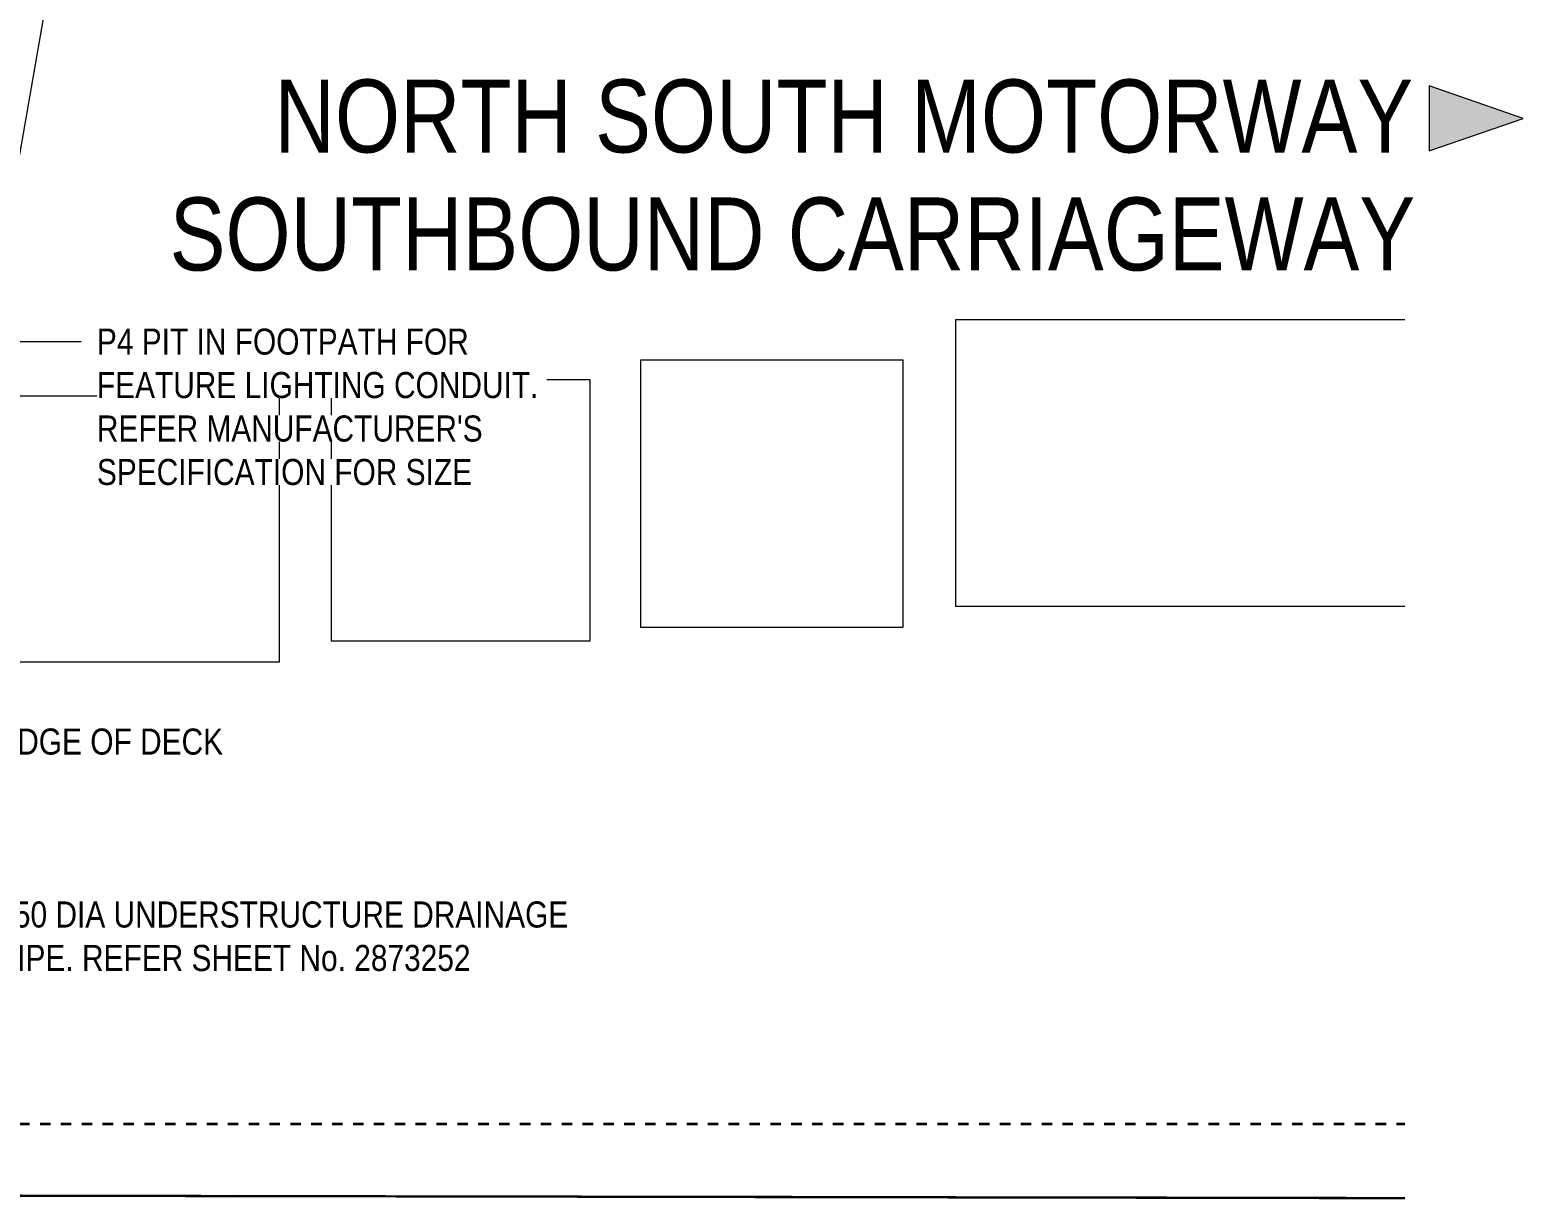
# Model space of a CAD drawing. Header units: metres. Extents: x -1161 to -1081, y 0 to 563.
# Drawn here: x -1104.68 to -1090.37, y 527.09 to 538.29 of the extents above; entities that cross this region are included whole.
import ezdxf

# ---------------------------------------------------------------- set-up
doc = ezdxf.new("R2010")
doc.units = ezdxf.units.M
doc.linetypes.add('ControlLine', pattern=[0.02, 0.0125, -0.0025, 0.0025, -0.0025])
for name, color, linetype, lineweight in [('A-ANNO-NOTE', 7, 'Continuous', 9), ('A-DETL', 7, 'Continuous', 13), ('A-GENM', 7, 'Continuous', 35), ('G-ANNO-TEXT', 7, 'Continuous', 9)]:
    doc.layers.add(name, color=color, linetype=linetype, lineweight=lineweight)
doc.styles.add('Arial Narrow_2', font='ARIALN.TTF', dxfattribs={"height": 0.25})
doc.styles.add('Arial Narrow_3', font='ARIALN.TTF', dxfattribs={"height": 0.7})

# ---------------------------------------------------------------- blocks, each defined once
blk = doc.blocks.new('T2DPAA-T2D-PWA-RW-M2D-000001_ControlLines_rvt-1-DRG-2873121 - DECK SLAB GENERAL ARRANGEMENT PLAN')
at = {"layer": 'A-DETL', "color": 150, "linetype": 'ControlLine', "lineweight": 35, "true_color": 0x0080ff}
blk.add_line((-1150.782, 527.804), (-1091.502, 527.804), dxfattribs=at)
blk = doc.blocks.new('Top of Pavement - RL A - Top of Pavement - RL A-68818558-DRG-2873121 - DECK SLAB GENERAL ARRANGEMENT PLAN')
at = {"layer": 'A-GENM', "color": 253, "lineweight": 25, "true_color": 0xa3a3a3}
blk.add_open_spline([(113.934, 47.584), (113.965, 47.468), (114.03, 47.222), (114.129, 46.845), (114.233, 46.454), (114.336, 46.063), (114.439, 45.672), (114.542, 45.281), (114.645, 44.89), (114.749, 44.498), (114.852, 44.107), (114.955, 43.716), (115.058, 43.325), (115.161, 42.934), (115.265, 42.543), (115.402, 42.021), (115.54, 41.5), (115.677, 40.978), (115.781, 40.587), (115.884, 40.196), (115.987, 39.805), (116.09, 39.413), (116.194, 39.022), (116.297, 38.631), (116.4, 38.24), (116.503, 37.849), (116.606, 37.458), (116.71, 37.066), (116.813, 36.675), (116.916, 36.284), (117.019, 35.893), (117.122, 35.502), (117.226, 35.111), (117.329, 34.719), (117.432, 34.328), (117.535, 33.937), (117.639, 33.546), (117.742, 33.155), (117.845, 32.764), (117.948, 32.372), (118.051, 31.981), (118.155, 31.59), (118.258, 31.199), (118.361, 30.808), (118.464, 30.417), (118.567, 30.025), (118.671, 29.634), (118.774, 29.243), (118.877, 28.852), (118.98, 28.461), (119.084, 28.07), (119.187, 27.678), (119.29, 27.287), (119.393, 26.896), (119.496, 26.505), (119.6, 26.114), (119.703, 25.722), (119.806, 25.331), (119.909, 24.94), (120.012, 24.549), (120.116, 24.158), (120.219, 23.767), (120.322, 23.375), (120.425, 22.984), (120.529, 22.593), (120.632, 22.202), (120.735, 21.811), (120.838, 21.42), (120.941, 21.028), (121.045, 20.637), (121.148, 20.246), (121.251, 19.855), (121.354, 19.464), (121.458, 19.072), (121.561, 18.681), (121.664, 18.29), (121.767, 17.899), (121.87, 17.508), (121.974, 17.117), (122.077, 16.725), (122.18, 16.334), (122.283, 15.943), (122.386, 15.552), (122.49, 15.161), (122.593, 14.77), (122.696, 14.378), (122.799, 13.987), (122.903, 13.596), (123.006, 13.205), (123.109, 12.814), (123.212, 12.422), (123.315, 12.031), (123.419, 11.64), (123.522, 11.249), (123.625, 10.858), (123.728, 10.467), (123.831, 10.075), (123.935, 9.684), (124.038, 9.293), (124.141, 8.902), (124.244, 8.511), (124.348, 8.12), (124.485, 7.598), (124.623, 7.077), (124.76, 6.555), (124.864, 6.164), (124.967, 5.773), (125.07, 5.382), (125.173, 4.99), (125.276, 4.599), (125.38, 4.208), (125.483, 3.817), (125.586, 3.426), (125.689, 3.034), (125.793, 2.643), (125.896, 2.252), (125.999, 1.861), (126.102, 1.469), (126.206, 1.078), (126.343, 0.556), (126.481, 0.035), (126.618, -0.487), (126.722, -0.878), (126.825, -1.269), (126.928, -1.661), (127.031, -2.052), (127.135, -2.443), (127.238, -2.834), (127.341, -3.226), (127.444, -3.617), (127.548, -4.008), (127.651, -4.399), (127.754, -4.791), (127.857, -5.182), (127.96, -5.573), (128.064, -5.964), (128.167, -6.356), (128.27, -6.747), (128.373, -7.138), (128.477, -7.529), (128.58, -7.92), (128.683, -8.312), (128.786, -8.703), (128.89, -9.094), (128.98, -9.438), (129.037, -9.651), (129.059, -9.734)], degree=3, knots=[0.3187464, 0.3187464, 0.3187464, 0.3187464, 0.3212291, 0.3240223, 0.3268156, 0.3296089, 0.3324022, 0.3351955, 0.3379888, 0.3407821, 0.3435754, 0.3463687, 0.349162, 0.3519553, 0.3547486, 0.3575419, 0.3631285, 0.3659218, 0.3687151, 0.3715084, 0.3743017, 0.377095, 0.3798883, 0.3826816, 0.3854749, 0.3882682, 0.3910615, 0.3938547, 0.396648, 0.3994413, 0.4022346, 0.4050279, 0.4078212, 0.4106145, 0.4134078, 0.4162011, 0.4189944, 0.4217877, 0.424581, 0.4273743, 0.4301676, 0.4329609, 0.4357542, 0.4385475, 0.4413408, 0.4441341, 0.4469274, 0.4497207, 0.452514, 0.4553073, 0.4581006, 0.4608939, 0.4636872, 0.4664804, 0.4692737, 0.472067, 0.4748603, 0.4776536, 0.4804469, 0.4832402, 0.4860335, 0.4888268, 0.4916201, 0.4944134, 0.4972067, 0.5, 0.5027933, 0.5055866, 0.5083799, 0.5111732, 0.5139665, 0.5167598, 0.5195531, 0.5223464, 0.5251397, 0.527933, 0.5307263, 0.5335196, 0.5363128, 0.5391061, 0.5418994, 0.5446927, 0.547486, 0.5502793, 0.5530726, 0.5558659, 0.5586592, 0.5614525, 0.5642458, 0.5670391, 0.5698324, 0.5726257, 0.575419, 0.5782123, 0.5810056, 0.5837989, 0.5865922, 0.5893855, 0.5921788, 0.5949721, 0.5977654, 0.6005587, 0.603352, 0.6089385, 0.6117318, 0.6145251, 0.6173184, 0.6201117, 0.622905, 0.6256983, 0.6284916, 0.6312849, 0.6340782, 0.6368715, 0.6396648, 0.6424581, 0.6452514, 0.6480447, 0.650838, 0.6536313, 0.6592179, 0.6620112, 0.6648045, 0.6675978, 0.6703911, 0.6731844, 0.6759777, 0.6787709, 0.6815642, 0.6843575, 0.6871508, 0.6899441, 0.6927374, 0.6955307, 0.698324, 0.7011173, 0.7039106, 0.7067039, 0.7094972, 0.7122905, 0.7150838, 0.7178771, 0.7206704, 0.7234637, 0.726257, 0.7280354, 0.7280354, 0.7280354, 0.7280354], dxfattribs=at)
at = {"layer": 'A-GENM', "color": 254, "lineweight": 25, "true_color": 0xd1d1d1}
for points in [[(125.793, 2.643), (125.758, 2.773), (125.689, 3.034), (125.621, 3.295), (125.586, 3.426)], [(125.896, 2.252), (125.861, 2.382), (125.827, 2.513), (125.793, 2.643)], [(126.206, 1.078), (126.188, 1.144), (126.171, 1.21), (126.153, 1.276)], [(126.618, -0.487), (126.584, -0.357), (126.515, -0.096), (126.446, 0.165), (126.412, 0.296)], [(126.695, -0.778), (126.67, -0.681), (126.644, -0.584), (126.618, -0.487)], [(126.825, -1.269), (126.805, -1.196), (126.786, -1.122), (126.767, -1.048)], [(127.238, -2.834), (127.203, -2.704), (127.135, -2.443), (127.031, -2.052), (126.928, -1.661), (126.859, -1.4), (126.825, -1.269)], [(127.548, -4.008), (127.513, -3.878), (127.444, -3.617), (127.376, -3.356), (127.341, -3.226)], [(127.754, -4.791), (127.72, -4.66), (127.651, -4.399), (127.582, -4.139), (127.548, -4.008)], [(127.789, -4.921), (127.777, -4.878), (127.766, -4.834), (127.754, -4.791)], [(128.113, -6.152), (128.107, -6.129), (128.101, -6.106), (128.095, -6.083)], [(128.197, -6.471), (128.187, -6.432), (128.177, -6.394), (128.167, -6.356)], [(128.299, -6.858), (128.29, -6.821), (128.28, -6.784), (128.27, -6.747)], [(128.993, -9.485), (128.958, -9.355), (128.89, -9.094), (128.821, -8.833), (128.786, -8.703)], [(129.059, -9.734), (129.037, -9.651), (129.015, -9.568), (128.993, -9.485)]]:
    blk.add_open_spline(points, degree=3, dxfattribs=at)
at = {"layer": 'A-GENM', "color": 9, "lineweight": 25, "true_color": 0xbebebe}
for points in [[(125.999, 1.861), (125.965, 1.991), (125.93, 2.121), (125.896, 2.252)], [(126.102, 1.469), (126.068, 1.6), (126.033, 1.73), (125.999, 1.861)], [(126.153, 1.276), (126.136, 1.34), (126.119, 1.405), (126.102, 1.469)], [(126.223, 1.013), (126.217, 1.035), (126.211, 1.056), (126.206, 1.078)], [(126.722, -0.878), (126.713, -0.845), (126.704, -0.812), (126.695, -0.778)], [(126.767, -1.048), (126.752, -0.991), (126.737, -0.935), (126.722, -0.878)], [(127.341, -3.226), (127.307, -3.095), (127.272, -2.965), (127.238, -2.834)], [(127.857, -5.182), (127.834, -5.095), (127.811, -5.008), (127.789, -4.921)], [(128.167, -6.356), (128.149, -6.288), (128.131, -6.22), (128.113, -6.152)], [(128.27, -6.747), (128.246, -6.655), (128.222, -6.563), (128.197, -6.471)]]:
    blk.add_open_spline(points, degree=3, dxfattribs=at)
at = {"layer": 'A-GENM', "color": 254, "lineweight": 25, "true_color": 0xd1d1d1}
for points, knots in [([(126.412, 0.296), (126.378, 0.426), (126.314, 0.665), (126.251, 0.904), (126.223, 1.013)], [-0.656424581, -0.656424581, -0.656424581, -0.656424581, -0.653631285, -0.651303793, -0.651303793, -0.651303793, -0.651303793]), ([(128.786, -8.703), (128.752, -8.573), (128.685, -8.319), (128.618, -8.066), (128.586, -7.943)], [-0.720670391, -0.720670391, -0.720670391, -0.720670391, -0.717877095, -0.715246337, -0.715246337, -0.715246337, -0.715246337])]:
    blk.add_open_spline(points, degree=3, knots=knots, dxfattribs=at)
at = {"layer": 'A-GENM', "color": 9, "lineweight": 25, "true_color": 0xbebebe}
for points, knots in [([(128.095, -6.083), (128.085, -6.044), (128.04, -5.874), (127.96, -5.573), (127.892, -5.312), (127.857, -5.182)], [-0.701965939, -0.701965939, -0.701965939, -0.701965939, -0.701117318, -0.698324022, -0.695530726, -0.695530726, -0.695530726, -0.695530726]), ([(128.477, -7.529), (128.442, -7.399), (128.383, -7.175), (128.324, -6.951), (128.299, -6.858)], [-0.712290503, -0.712290503, -0.712290503, -0.712290503, -0.709497207, -0.70749648, -0.70749648, -0.70749648, -0.70749648]), ([(128.586, -7.943), (128.584, -7.936), (128.547, -7.798), (128.511, -7.66), (128.477, -7.529)], [-0.715246337, -0.715246337, -0.715246337, -0.715246337, -0.715083799, -0.712290503, -0.712290503, -0.712290503, -0.712290503])]:
    blk.add_open_spline(points, degree=3, knots=knots, dxfattribs=at)
blk = doc.blocks.new('T2DPAA-T2D-C3S-RS-M3D-100334_rvt-1-DRG-2873121 - DECK SLAB GENERAL ARRANGEMENT PLAN')
at = {"layer": 'A-GENM', "color": 253, "lineweight": 25, "true_color": 0xa3a3a3}
blk.add_open_spline([(-1119.71, 527.14), (-1119.577, 527.14), (-1119.31, 527.14), (-1118.909, 527.139), (-1118.509, 527.138), (-1118.108, 527.137), (-1117.708, 527.137), (-1117.307, 527.136), (-1116.907, 527.135), (-1116.506, 527.135), (-1116.106, 527.134), (-1115.705, 527.133), (-1115.305, 527.133), (-1114.904, 527.132), (-1114.504, 527.131), (-1114.103, 527.13), (-1113.703, 527.13), (-1113.302, 527.129), (-1112.902, 527.128), (-1112.501, 527.128), (-1112.101, 527.127), (-1111.7, 527.126), (-1111.3, 527.125), (-1110.766, 527.124), (-1110.232, 527.123), (-1109.698, 527.123), (-1109.297, 527.122), (-1108.897, 527.121), (-1108.496, 527.12), (-1108.096, 527.12), (-1107.695, 527.119), (-1107.295, 527.118), (-1106.894, 527.118), (-1106.494, 527.117), (-1106.093, 527.116), (-1105.693, 527.115), (-1105.292, 527.115), (-1104.892, 527.114), (-1104.491, 527.113), (-1104.09, 527.113), (-1103.69, 527.112), (-1103.289, 527.111), (-1102.889, 527.11), (-1102.488, 527.11), (-1102.088, 527.109), (-1101.687, 527.108), (-1101.286, 527.108), (-1100.886, 527.107), (-1100.485, 527.106), (-1100.085, 527.105), (-1099.684, 527.105), (-1099.284, 527.104), (-1098.883, 527.103), (-1098.482, 527.103), (-1098.082, 527.102), (-1097.681, 527.101), (-1097.281, 527.1), (-1096.88, 527.1), (-1096.48, 527.099), (-1096.079, 527.098), (-1095.678, 527.098), (-1095.278, 527.097), (-1094.877, 527.096), (-1094.477, 527.095), (-1094.076, 527.095), (-1093.676, 527.094), (-1093.275, 527.093), (-1092.874, 527.093), (-1092.474, 527.092), (-1092.073, 527.091), (-1091.749, 527.091), (-1091.559, 527.09), (-1091.502, 527.09)], degree=3, knots=[0, 0, 0, 0, 0.009009, 0.018018, 0.027027, 0.036036, 0.045045, 0.0540541, 0.0630631, 0.0720721, 0.0810811, 0.0900901, 0.0990991, 0.1081081, 0.1171171, 0.1261261, 0.1351351, 0.1441441, 0.1531532, 0.1621622, 0.1711712, 0.1801802, 0.1891892, 0.1981982, 0.2162162, 0.2252252, 0.2342342, 0.2432432, 0.2522523, 0.2612613, 0.2702703, 0.2792793, 0.2882883, 0.2972973, 0.3063063, 0.3153153, 0.3243243, 0.3333333, 0.3423423, 0.3513514, 0.3603604, 0.3693694, 0.3783784, 0.3873874, 0.3963964, 0.4054054, 0.4144144, 0.4234234, 0.4324324, 0.4414414, 0.4504505, 0.4594595, 0.4684685, 0.4774775, 0.4864865, 0.4954955, 0.5045045, 0.5135135, 0.5225225, 0.5315315, 0.5405405, 0.5495495, 0.5585586, 0.5675676, 0.5765766, 0.5855856, 0.5945946, 0.6036036, 0.6126126, 0.6216216, 0.6306306, 0.6344814, 0.6344814, 0.6344814, 0.6344814], dxfattribs=at)
at = {"layer": 'A-GENM', "color": 254, "lineweight": 25, "true_color": 0xd1d1d1}
for points in [[(-1104.389, 527.113), (-1104.522, 527.113), (-1104.655, 527.114), (-1104.789, 527.114)], [(-1103.99, 527.112), (-1104.123, 527.113), (-1104.256, 527.113), (-1104.389, 527.113)], [(-1102.793, 527.11), (-1102.825, 527.11), (-1102.857, 527.11), (-1102.889, 527.11)], [(-1102.393, 527.11), (-1102.468, 527.11), (-1102.542, 527.11), (-1102.617, 527.11)], [(-1101.994, 527.109), (-1102.127, 527.109), (-1102.26, 527.109), (-1102.393, 527.11)], [(-1101.595, 527.108), (-1101.728, 527.108), (-1101.861, 527.109), (-1101.994, 527.109)], [(-1101.196, 527.107), (-1101.329, 527.108), (-1101.462, 527.108), (-1101.595, 527.108)], [(-1100.797, 527.107), (-1100.93, 527.107), (-1101.063, 527.107), (-1101.196, 527.107)], [(-1100.397, 527.106), (-1100.427, 527.106), (-1100.456, 527.106), (-1100.485, 527.106)], [(-1099.998, 527.105), (-1100.131, 527.106), (-1100.264, 527.106), (-1100.397, 527.106)], [(-1099.599, 527.105), (-1099.732, 527.105), (-1099.865, 527.105), (-1099.998, 527.105)], [(-1099.2, 527.104), (-1099.333, 527.104), (-1099.466, 527.104), (-1099.599, 527.105)], [(-1098.801, 527.103), (-1098.934, 527.103), (-1099.067, 527.104), (-1099.2, 527.104)], [(-1098.002, 527.102), (-1098.079, 527.102), (-1098.156, 527.102), (-1098.233, 527.102)], [(-1097.603, 527.101), (-1097.736, 527.101), (-1097.869, 527.102), (-1098.002, 527.102)], [(-1097.204, 527.1), (-1097.337, 527.101), (-1097.47, 527.101), (-1097.603, 527.101)], [(-1096.805, 527.1), (-1096.938, 527.1), (-1097.071, 527.1), (-1097.204, 527.1)], [(-1096.406, 527.099), (-1096.475, 527.099), (-1096.545, 527.099), (-1096.615, 527.099)], [(-1095.208, 527.097), (-1095.231, 527.097), (-1095.255, 527.097), (-1095.278, 527.097)], [(-1094.809, 527.096), (-1094.871, 527.096), (-1094.934, 527.096), (-1094.996, 527.096)], [(-1094.41, 527.095), (-1094.47, 527.095), (-1094.531, 527.096), (-1094.592, 527.096)], [(-1093.212, 527.093), (-1093.26, 527.093), (-1093.307, 527.093), (-1093.354, 527.093)], [(-1092.813, 527.093), (-1092.946, 527.093), (-1093.079, 527.093), (-1093.212, 527.093)], [(-1092.414, 527.092), (-1092.547, 527.092), (-1092.68, 527.092), (-1092.813, 527.093)], [(-1092.015, 527.091), (-1092.148, 527.091), (-1092.281, 527.092), (-1092.414, 527.092)], [(-1091.616, 527.09), (-1091.749, 527.091), (-1091.882, 527.091), (-1092.015, 527.091)], [(-1091.502, 527.09), (-1091.54, 527.09), (-1091.578, 527.09), (-1091.616, 527.09)]]:
    blk.add_open_spline(points, degree=3, dxfattribs=at)
at = {"layer": 'A-GENM', "color": 9, "lineweight": 25, "true_color": 0xbebebe}
for points in [[(-1103.591, 527.112), (-1103.724, 527.112), (-1103.857, 527.112), (-1103.99, 527.112)], [(-1103.192, 527.111), (-1103.325, 527.111), (-1103.458, 527.111), (-1103.591, 527.112)], [(-1102.889, 527.11), (-1102.99, 527.111), (-1103.091, 527.111), (-1103.192, 527.111)], [(-1102.617, 527.11), (-1102.675, 527.11), (-1102.734, 527.11), (-1102.793, 527.11)], [(-1100.485, 527.106), (-1100.589, 527.106), (-1100.693, 527.107), (-1100.797, 527.107)], [(-1098.402, 527.102), (-1098.535, 527.103), (-1098.668, 527.103), (-1098.801, 527.103)], [(-1098.233, 527.102), (-1098.289, 527.102), (-1098.345, 527.102), (-1098.402, 527.102)], [(-1096.615, 527.099), (-1096.678, 527.099), (-1096.741, 527.1), (-1096.805, 527.1)], [(-1096.007, 527.098), (-1096.14, 527.098), (-1096.273, 527.099), (-1096.406, 527.099)], [(-1095.607, 527.097), (-1095.74, 527.098), (-1095.873, 527.098), (-1096.007, 527.098)], [(-1095.278, 527.097), (-1095.388, 527.097), (-1095.498, 527.097), (-1095.607, 527.097)], [(-1094.996, 527.096), (-1095.067, 527.097), (-1095.137, 527.097), (-1095.208, 527.097)], [(-1094.592, 527.096), (-1094.664, 527.096), (-1094.737, 527.096), (-1094.809, 527.096)], [(-1094.011, 527.095), (-1094.144, 527.095), (-1094.277, 527.095), (-1094.41, 527.095)], [(-1093.612, 527.094), (-1093.745, 527.094), (-1093.878, 527.094), (-1094.011, 527.095)], [(-1093.354, 527.093), (-1093.44, 527.094), (-1093.526, 527.094), (-1093.612, 527.094)]]:
    blk.add_open_spline(points, degree=3, dxfattribs=at)
at = {"layer": 'A-GENM', "color": 253, "lineweight": 25, "true_color": 0xa3a3a3, "rotation": 75.11694444444437}
blk.add_blockref('Top of Pavement - RL A - Top of Pavement - RL A-68818558-DRG-2873121 - DECK SLAB GENERAL ARRANGEMENT PLAN', (-1134.058, 404.862), dxfattribs=at)
blk = doc.blocks.new('T2D_Annot_Carriageway_Direction_7_0 - DIRECTION ARROW-5386058-DRG-2873121 - DECK SLAB GENERAL ARRANGEMENT PLAN')
at = {"layer": 'A-ANNO-NOTE'}
blk.add_hatch(color=256, dxfattribs=at).paths.add_polyline_path([(0, -0.00311), (0, 0.00311), (0.009, 0)])
for p, q in [((0.009, 0), (0, 0.00311)), ((0, 0.00311), (0, -0.00311)), ((0, -0.00311), (0.009, 0))]:
    blk.add_line(p, q, dxfattribs=at)

msp = doc.modelspace()

# ---------------------------------------------------------------- linework, layer by layer
at = {"layer": 'A-DETL', "color": 143, "lineweight": 18, "true_color": 0x78aac8}
msp.add_line((-1106.2747, 528.4981), (-1104.0433, 541.3057), dxfattribs=at)
at = {"layer": 'A-DETL', "color": 7, "lineweight": 9, "true_color": 0xffffff}
for p, q in [((-1091.5016, 535.513), (-1095.8083, 535.513)), ((-1095.8083, 535.513), (-1095.8083, 532.7661)), ((-1096.3083, 535.1261), (-1098.8283, 535.1261)), ((-1098.8283, 535.1261), (-1098.8283, 532.5661)), ((-1096.3083, 532.5661), (-1096.3083, 535.1261)), ((-1099.3083, 534.9356), (-1101.79, 534.9356)), ((-1101.79, 534.9356), (-1101.79, 532.4334)), ((-1099.3083, 532.4334), (-1099.3083, 534.9356)), ((-1102.2855, 534.7793), (-1104.8055, 534.7793)), ((-1102.2855, 532.2334), (-1102.2855, 534.7793)), ((-1095.8083, 532.7661), (-1091.5016, 532.7661)), ((-1098.8283, 532.5661), (-1096.3083, 532.5661)), ((-1101.79, 532.4334), (-1099.3083, 532.4334)), ((-1104.8055, 532.2334), (-1102.2855, 532.2334))]:
    msp.add_line(p, q, dxfattribs=at)
at = {"layer": 'G-ANNO-TEXT'}
msp.add_line((-1110.1403, 535.3037), (-1104.1868, 535.3037), dxfattribs=at)

# ---------------------------------------------------------------- block references
at = {"lineweight": 5}
for name in ['T2DPAA-T2D-C3S-RS-M3D-100334_rvt-1-DRG-2873121 - DECK SLAB GENERAL ARRANGEMENT PLAN', 'T2DPAA-T2D-PWA-RW-M2D-000001_ControlLines_rvt-1-DRG-2873121 - DECK SLAB GENERAL ARRANGEMENT PLAN']:
    msp.add_blockref(name, (0, 0), dxfattribs=at)
at = {"layer": 'A-ANNO-NOTE', "xscale": 100, "yscale": 100, "zscale": 100}
msp.add_blockref('T2D_Annot_Carriageway_Direction_7_0 - DIRECTION ARROW-5386058-DRG-2873121 - DECK SLAB GENERAL ARRANGEMENT PLAN', (-1091.2677, 537.4439), dxfattribs=at)

# ---------------------------------------------------------------- next in the draw order: texts
at = {"layer": 'A-ANNO-NOTE', "char_height": 0.7, "attachment_point": 1, "style": 'Arial Narrow_3', "bg_fill": 3, "box_fill_scale": 1, "bg_fill_color": 256, "bg_fill_true_color": 13158600, "bg_fill_transparency": 0}
for s, insert in [('NORTH SOUTH MOTORWAY', (-1102.3339, 537.8171)), ('SOUTHBOUND CARRIAGEWAY', (-1103.3393, 536.686))]:
    msp.add_mtext(s, dxfattribs=dict(at, insert=insert))
at = {"layer": 'G-ANNO-TEXT', "char_height": 0.25, "attachment_point": 1, "style": 'Arial Narrow_2', "bg_fill": 3, "box_fill_scale": 1, "bg_fill_color": 256, "bg_fill_true_color": 13158600, "bg_fill_transparency": 0}
for s, insert in [('P4 PIT IN FOOTPATH FOR ', (-1104.0368, 535.4287)), ('FEATURE LIGHTING CONDUIT. ', (-1104.0368, 535.012)), ("REFER MANUFACTURER'S ", (-1104.0368, 534.5952)), ('SPECIFICATION FOR SIZE', (-1104.0368, 534.1785)), ('EDGE OF DECK', (-1104.9914, 531.5934)), ('150 DIA UNDERSTRUCTURE DRAINAGE ', (-1104.9914, 529.9353)), ('PIPE. REFER SHEET No. 2873252', (-1104.9914, 529.5186))]:
    msp.add_mtext(s, dxfattribs=dict(at, insert=insert))

doc.saveas('drawing.dxf')
